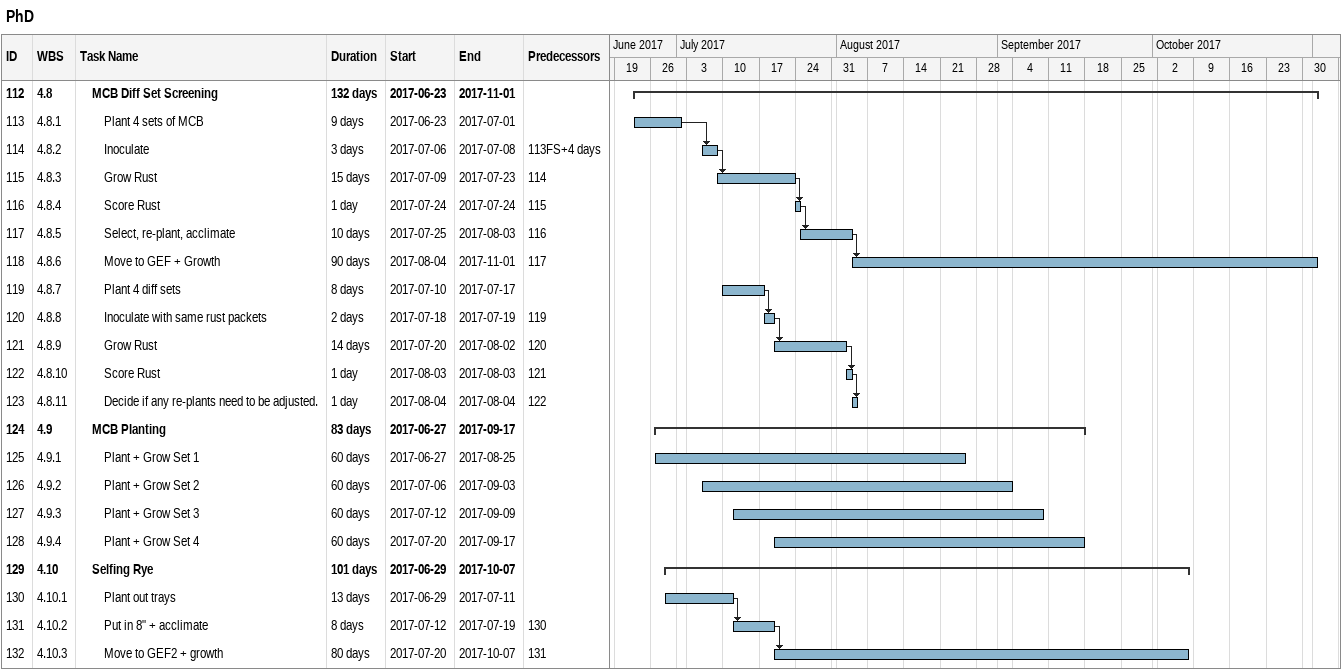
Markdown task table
PhD

| ID | WBS | Task | Duration | Start | Finish | Predecessors |
|---|---|---|---|---|---|---|
| 112 | 4.8 | **MCB Diff Set Screening** | 132d | 2017-06-23 | 2017-11-01 |  |
| 113 | 4.8.1 | Plant 4 sets of MCB | 9d | 2017-06-23 | 2017-07-01 |  |
| 114 | 4.8.2 | Inoculate | 3d | 2017-07-06 | 2017-07-08 | 113FS+4d |
| 115 | 4.8.3 | Grow Rust | 15d | 2017-07-09 | 2017-07-23 | 114 |
| 116 | 4.8.4 | Score Rust | 1d | 2017-07-24 | 2017-07-24 | 115 |
| 117 | 4.8.5 | Select, re-plant, acclimate | 10d | 2017-07-25 | 2017-08-03 | 116 |
| 118 | 4.8.6 | Move to GEF + Growth | 90d | 2017-08-04 | 2017-11-01 | 117 |
| 119 | 4.8.7 | Plant 4 diff sets | 8d | 2017-07-10 | 2017-07-17 |  |
| 120 | 4.8.8 | Inoculate with same rust packets | 2d | 2017-07-18 | 2017-07-19 | 119 |
| 121 | 4.8.9 | Grow Rust | 14d | 2017-07-20 | 2017-08-02 | 120 |
| 122 | 4.8.10 | Score Rust | 1d | 2017-08-03 | 2017-08-03 | 121 |
| 123 | 4.8.11 | Decide if any re-plants need to be adjusted. | 1d | 2017-08-04 | 2017-08-04 | 122 |
| 124 | 4.9 | **MCB Planting** | 83d | 2017-06-27 | 2017-09-17 |  |
| 125 | 4.9.1 | Plant + Grow Set 1 | 60d | 2017-06-27 | 2017-08-25 |  |
| 126 | 4.9.2 | Plant + Grow Set 2 | 60d | 2017-07-06 | 2017-09-03 |  |
| 127 | 4.9.3 | Plant + Grow Set 3 | 60d | 2017-07-12 | 2017-09-09 |  |
| 128 | 4.9.4 | Plant + Grow Set 4 | 60d | 2017-07-20 | 2017-09-17 |  |
| 129 | 4.10 | **Selfing Rye** | 101d | 2017-06-29 | 2017-10-07 |  |
| 130 | 4.10.1 | Plant out trays | 13d | 2017-06-29 | 2017-07-11 |  |
| 131 | 4.10.2 | Put in 8" + acclimate | 8d | 2017-07-12 | 2017-07-19 | 130 |
| 132 | 4.10.3 | Move to GEF2 + growth | 80d | 2017-07-20 | 2017-10-07 | 131 |
